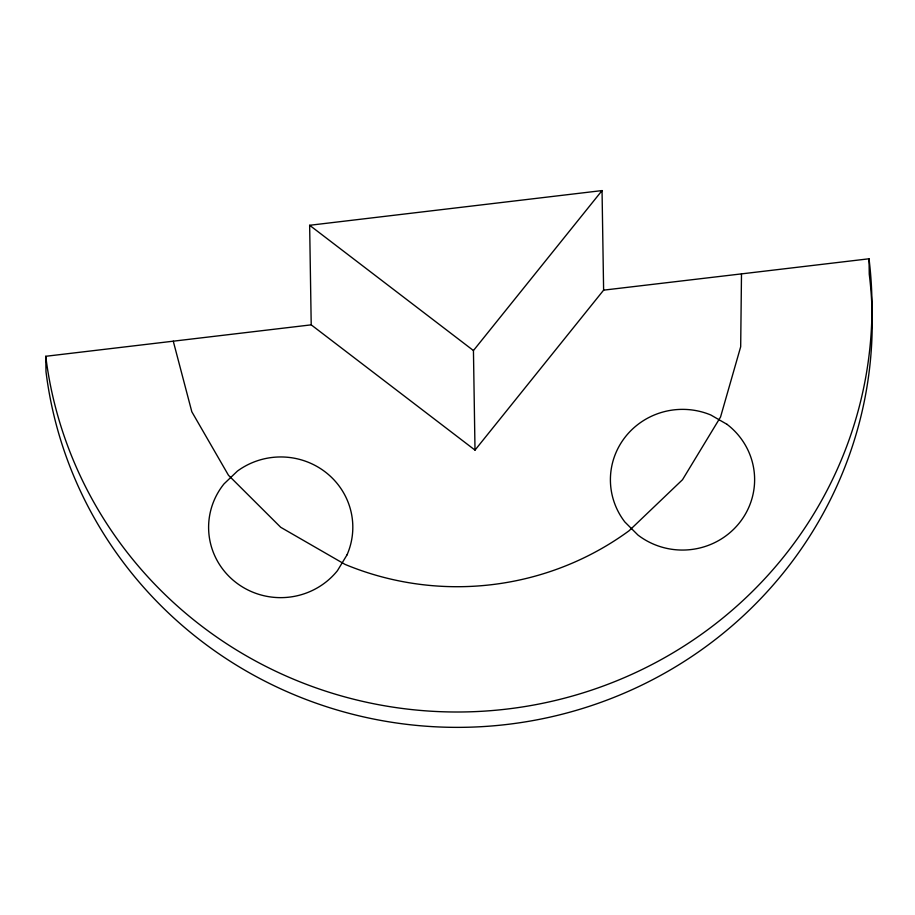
<?xml version="1.0" encoding="UTF-8"?>
<svg xmlns="http://www.w3.org/2000/svg" width="915" height="915" viewBox="0 0 915 915"><rect width="100%" height="100%" fill="white"/><g stroke="black" fill="none" stroke-linecap="round" stroke-linejoin="round"><path stroke-width="1.37" d="M311.214 324.848L309.647 225.284L602.047 190.583L603.614 290.147L475.011 450.111L311.214 324.848L45.75 356.29L45.99 371.639A414.621 404.476 -0.9 0 0 507.276 724.417A414.621 404.476 -0.9 0 0 869.25 274.145L869.01 258.785L741.493 273.882L740.681 346.762L720.562 416.966L682.51 479.712L629.12 530.723A286.178 279.178 -0.9 0 1 345.001 564.372L280.711 527.292L228.464 475.251L191.818 411.761L173.267 341.181M475.011 450.111L473.444 350.548L602.047 190.583M603.614 290.147L741.493 273.882M309.647 225.284L473.444 350.548M869.01 258.785A414.621 404.476 -0.9 0 1 507.036 709.056A414.621 404.476 -0.9 0 1 45.75 356.29M347.025 554.867L337.441 570.674A72.102 70.341 -0.9 0 1 236.196 582.672A72.102 70.341 -0.9 0 1 223.992 483.909L237.442 471.065A72.102 70.341 -0.9 0 1 325.225 471.923A72.102 70.341 -0.9 0 1 347.025 554.867M727.025 424.331L710.829 414.998A72.102 70.341 -0.9 0 0 625.78 436.329A72.102 70.341 -0.9 0 0 624.831 521.962L637.995 535.081A72.102 70.341 -0.9 0 0 739.24 523.094A72.102 70.341 -0.9 0 0 727.025 424.331"/></g></svg>
